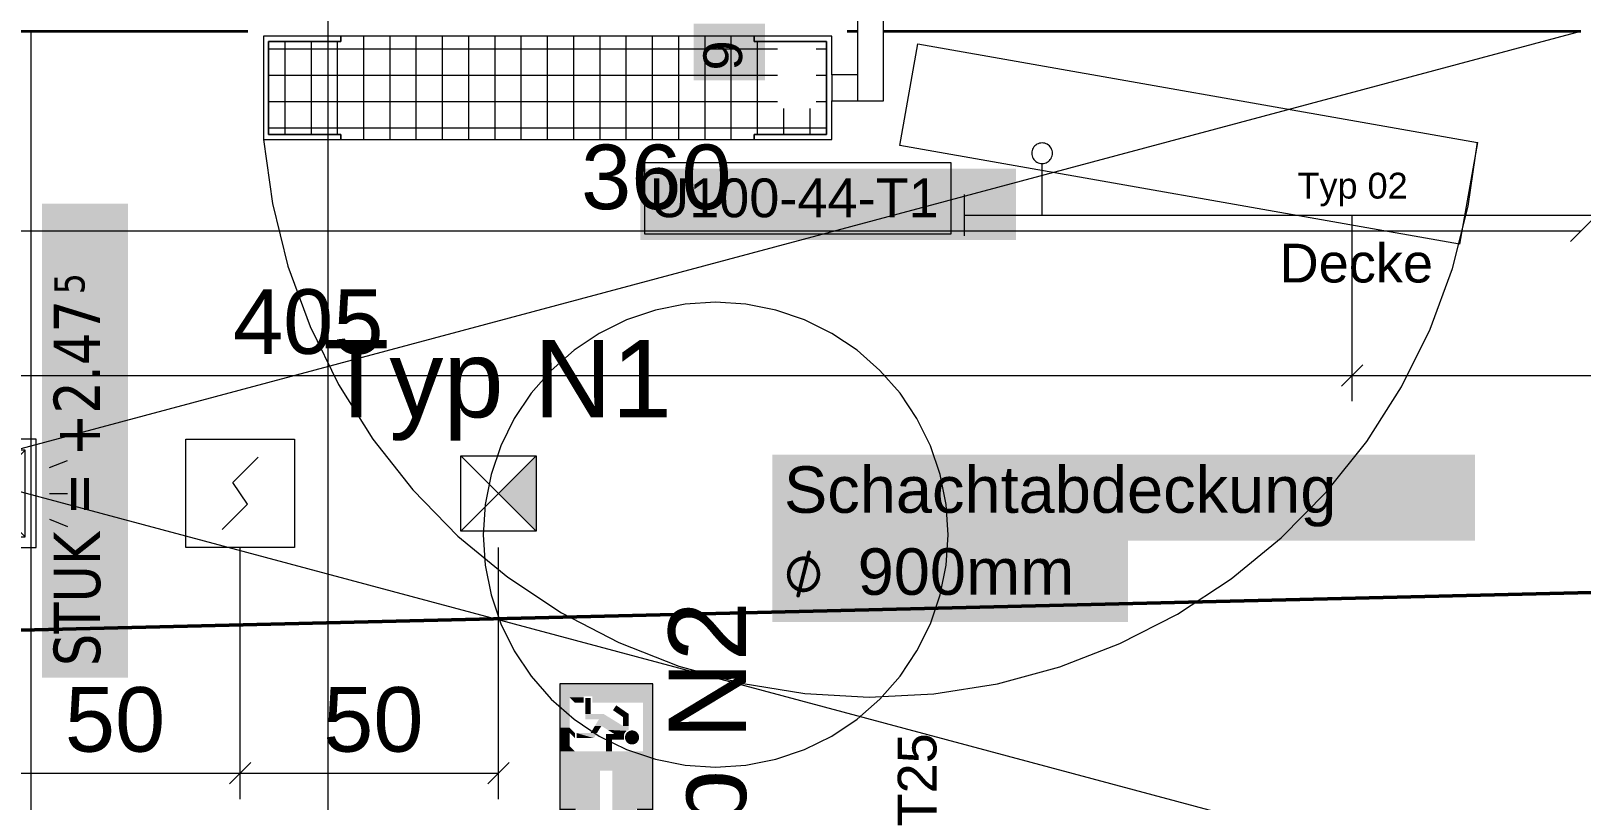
# Model space of a CAD drawing. Extents: x -1132 to 613, y -179 to 712.
# Drawn here: x -708.3 to -648.3, y 269.1 to 298.9 of the extents above; entities that cross this region are included whole.
import ezdxf
from ezdxf.lldxf.tags import DXFTag

# ---------------------------------------------------------------- set-up
doc = ezdxf.new("R2010")
doc.units = 0
doc.layers.get('0').update_dxf_attribs({"lineweight": 13})
for name, color, linetype, lineweight in [('A-____-NOTE-TEXT', 7, 'Continuous', 9), ('A-DETL-GENF-HDLN', 7, '_Verdeckte Linien_', 9), ('A-DOOR-____-HDLN', 7, '_Verdeckte Linien_', 9), ('A-DOOR-____-IDEN', 7, 'Continuous', 5), ('A-DOOR-____-MCUT', 7, 'Continuous', 9), ('A-DOOR-____-OTLN', 7, 'Continuous', 9), ('A-DOOR-FRAM-MCUT', 7, 'Continuous', 9), ('A-FLOR-____-OTLN', 7, 'Continuous', 9), ('A-GENM-____-OTLN', 7, 'Continuous', 9), ('A-WALL-____-MCUT', 7, 'Continuous', 35), ('S-GRID-____-OTLN', 7, 'Continuous', 5), ('Text', 7, 'Continuous', 5)]:
    doc.layers.add(name, color=color, linetype=linetype, lineweight=lineweight)
for name, color, linetype, lineweight, true_color in [('EL01_VVV_Mass', 7, 'Continuous', 13, 0xb2b200), ('EL01_WAN_Brandmeldeanlagen', 7, 'Continuous', 13, 0xff8000), ('EL01_WAN_Kraft', 1, 'Continuous', 13, 0xff0000), ('EL01_WAN_Leuchten', 7, 'Continuous', 13, 0x0080ff), ('EL01_WAN_Leuchtentyp', 7, 'Continuous', 13, 0x0099ff), ('EL01_WAN_Licht', 7, 'Continuous', 13, 0x0080ff), ('EL01_WAN_Notbeleuchtungen', 7, 'Continuous', 13, 0x009900), ('EL01_WAN_Notbeleuchtungentyp', 7, 'Continuous', 13, 0x009900), ('X_Geometrie', 3, 'Continuous', 50, 0x00ff00)]:
    doc.layers.add(name, color=color, linetype=linetype, lineweight=lineweight, true_color=true_color)
doc.styles.get("Standard").update_dxf_attribs({"font": 'arial.ttf'})
tags = doc.linetypes.add('_Rasterlinie_', pattern=[0.375, 0.2, -0.05, 0.075, -0.05]).pattern_tags.tags
tags[10:11] = [DXFTag(74, 4), DXFTag(75, 0), DXFTag(340, '0'), DXFTag(46, 1.0), DXFTag(50, 0.0), DXFTag(44, 0.0), DXFTag(45, 0.0)]
tags[8:9] = [DXFTag(74, 4), DXFTag(75, 0), DXFTag(340, '0'), DXFTag(46, 1.0), DXFTag(50, 0.0), DXFTag(44, 0.0), DXFTag(45, 0.0)]
tags[6:7] = [DXFTag(74, 4), DXFTag(75, 0), DXFTag(340, '0'), DXFTag(46, 1.0), DXFTag(50, 0.0), DXFTag(44, 0.0), DXFTag(45, 0.0)]
tags[4:5] = [DXFTag(74, 4), DXFTag(75, 0), DXFTag(340, '0'), DXFTag(46, 1.0), DXFTag(50, 0.0), DXFTag(44, 0.0), DXFTag(45, 0.0)]
tags = doc.linetypes.add('_Verdeckte Linien_', pattern=[0.15, 0.1, -0.05]).pattern_tags.tags
tags[6:7] = [DXFTag(74, 4), DXFTag(75, 0), DXFTag(340, '0'), DXFTag(46, 1.0), DXFTag(50, 0.0), DXFTag(44, 0.0), DXFTag(45, 0.0)]
tags[4:5] = [DXFTag(74, 4), DXFTag(75, 0), DXFTag(340, '0'), DXFTag(46, 1.0), DXFTag(50, 0.0), DXFTag(44, 0.0), DXFTag(45, 0.0)]
tags = doc.linetypes.add('Grundrissdarstellung Sturz', pattern=[0.25, 0.15, -0.05, 0, -0.05]).pattern_tags.tags
tags[10:11] = [DXFTag(74, 4), DXFTag(75, 0), DXFTag(340, '0'), DXFTag(46, 1.0), DXFTag(50, 0.0), DXFTag(44, 0.0), DXFTag(45, 0.0)]
tags[8:9] = [DXFTag(74, 4), DXFTag(75, 0), DXFTag(340, '0'), DXFTag(46, 1.0), DXFTag(50, 0.0), DXFTag(44, 0.0), DXFTag(45, 0.0)]
tags[6:7] = [DXFTag(74, 4), DXFTag(75, 0), DXFTag(340, '0'), DXFTag(46, 1.0), DXFTag(50, 0.0), DXFTag(44, 0.0), DXFTag(45, 0.0)]
tags[4:5] = [DXFTag(74, 4), DXFTag(75, 0), DXFTag(340, '0'), DXFTag(46, 1.0), DXFTag(50, 0.0), DXFTag(44, 0.0), DXFTag(45, 0.0)]

# ---------------------------------------------------------------- blocks, each defined once
blk = doc.blocks.new('Referenz-A0UNPDE96I', base_point=(-1115.886, -117.372))
at = {"layer": 'A-____-NOTE-TEXT', "color": 7, "linetype": 'Continuous', "lineweight": 5, "ltscale": 0.13, "true_color": 0xffffff}
for points in [[(-682.664, 296.974), (-679.908, 296.974), (-682.664, 299.167)], [(-679.908, 296.974), (-682.664, 299.167), (-679.908, 299.167)]]:
    blk.add_solid(points, dxfattribs=at)
at = {"layer": 'A-DETL-GENF-HDLN', "color": 0, "linetype": '_Verdeckte Linien_', "ltscale": 0.13}
for p, q in [((-775.315, 264.878), (-648.315, 298.878)), ((-775.315, 298.878), (-648.315, 264.878)), ((-674.685, 294.448), (-673.99, 298.387)), ((-673.99, 298.387), (-652.324, 294.567)), ((-653.019, 290.628), (-674.685, 294.448)), ((-652.324, 294.567), (-653.019, 290.628))]:
    blk.add_line(p, q, dxfattribs=at)
at = {"layer": 'A-DOOR-____-HDLN', "color": 0, "linetype": '_Verdeckte Linien_', "ltscale": 0.13}
for p, q in [((-699.315, 294.678), (-698.971, 292.204)), ((-652.678, 292.102), (-652.323, 294.574)), ((-698.971, 292.204), (-698.367, 289.78)), ((-653.292, 289.68), (-652.678, 292.102)), ((-698.367, 289.78), (-697.511, 287.433)), ((-654.159, 287.337), (-653.292, 289.68)), ((-697.511, 287.433), (-696.411, 285.19)), ((-655.269, 285.099), (-654.159, 287.337)), ((-696.411, 285.19), (-695.08, 283.076)), ((-656.609, 282.991), (-655.269, 285.099)), ((-695.08, 283.076), (-693.533, 281.115)), ((-658.165, 281.037), (-656.609, 282.991)), ((-693.533, 281.115), (-691.787, 279.328)), ((-659.919, 279.258), (-658.165, 281.037)), ((-691.787, 279.328), (-689.862, 277.736)), ((-661.851, 277.674), (-659.919, 279.258)), ((-689.862, 277.736), (-687.779, 276.356)), ((-663.939, 276.304), (-661.851, 277.674)), ((-687.779, 276.356), (-685.562, 275.205)), ((-666.161, 275.162), (-663.939, 276.304)), ((-685.562, 275.205), (-683.236, 274.294)), ((-668.492, 274.262), (-666.161, 275.162)), ((-683.236, 274.294), (-680.826, 273.635)), ((-670.904, 273.613), (-668.492, 274.262)), ((-680.826, 273.635), (-678.361, 273.234)), ((-673.371, 273.223), (-670.904, 273.613)), ((-678.361, 273.234), (-675.866, 273.096)), ((-675.866, 273.096), (-673.371, 273.223))]:
    blk.add_line(p, q, dxfattribs=at)
at = {"layer": 'A-DOOR-____-IDEN', "color": 0, "linetype": 'Continuous', "ltscale": 0.13}
for p, q in [((-684.554, 293.788), (-672.714, 293.788)), ((-684.554, 291.008), (-684.554, 293.788)), ((-672.714, 293.788), (-672.714, 291.008)), ((-672.714, 291.008), (-684.554, 291.008))]:
    blk.add_line(p, q, dxfattribs=at)
at = {"layer": 'A-DOOR-____-IDEN', "color": 7, "linetype": 'Continuous', "ltscale": 0.13, "true_color": 0xffffff}
for points in [[(-684.729, 290.785), (-670.19, 290.785), (-684.729, 293.544)], [(-670.19, 290.785), (-684.729, 293.544), (-670.19, 293.544)], [(-707.889, 273.845), (-704.557, 273.845), (-707.889, 292.189)], [(-704.557, 273.845), (-707.889, 292.189), (-704.557, 292.189)], [(-707.703, 288.396), (-705.559, 288.396), (-707.703, 290.007)], [(-705.559, 288.396), (-707.703, 290.007), (-705.559, 290.007)]]:
    blk.add_solid(points, dxfattribs=at)
at = {"layer": 'A-DOOR-____-MCUT', "color": 0, "linetype": 'Continuous', "ltscale": 0.13}
for p, q in [((-696.315, 298.678), (-699.315, 298.678)), ((-699.315, 298.678), (-699.315, 294.678)), ((-699.115, 294.878), (-699.115, 298.478)), ((-699.115, 298.478), (-696.315, 298.478)), ((-696.315, 298.478), (-696.315, 298.678)), ((-679.415, 298.678), (-680.315, 298.678)), ((-680.315, 298.678), (-680.315, 298.478)), ((-680.315, 298.478), (-679.415, 298.478)), ((-677.915, 298.678), (-679.415, 298.678)), ((-679.415, 298.478), (-677.915, 298.478)), ((-677.315, 298.678), (-677.915, 298.678)), ((-677.915, 298.478), (-677.515, 298.478)), ((-677.515, 298.478), (-677.515, 294.878)), ((-677.315, 297.178), (-677.315, 298.678)), ((-677.315, 294.678), (-677.315, 296.178)), ((-699.315, 294.678), (-696.315, 294.678)), ((-696.315, 294.878), (-699.115, 294.878)), ((-696.315, 294.678), (-696.315, 294.878)), ((-680.315, 294.878), (-680.315, 294.678)), ((-677.515, 294.878), (-680.315, 294.878)), ((-680.315, 294.678), (-677.315, 294.678))]:
    blk.add_line(p, q, dxfattribs=at)
at = {"layer": 'A-DOOR-____-OTLN', "color": 0, "linetype": 'Continuous', "ltscale": 0.13}
for p, q in [((-676.318, 301.678), (-676.318, 296.178)), ((-675.318, 296.178), (-675.318, 301.678)), ((-698.479, 294.878), (-698.479, 298.478)), ((-697.463, 294.878), (-697.463, 298.478)), ((-696.447, 294.878), (-696.447, 298.478)), ((-695.431, 294.678), (-695.431, 298.678)), ((-694.415, 294.678), (-694.415, 298.678)), ((-693.399, 294.678), (-693.399, 298.678)), ((-692.383, 294.678), (-692.383, 298.678)), ((-691.367, 294.678), (-691.367, 298.678)), ((-690.351, 294.678), (-690.351, 298.678)), ((-689.335, 294.678), (-689.335, 298.678)), ((-688.319, 294.678), (-688.319, 298.678)), ((-687.303, 294.678), (-687.303, 298.678)), ((-686.287, 294.678), (-686.287, 298.678)), ((-685.271, 294.678), (-685.271, 298.678)), ((-684.255, 294.678), (-684.255, 298.678)), ((-683.239, 294.678), (-683.239, 298.678)), ((-682.223, 294.678), (-682.223, 298.678)), ((-681.207, 294.678), (-681.207, 298.678)), ((-680.191, 294.878), (-680.191, 298.478)), ((-699.115, 298.182), (-679.415, 298.182)), ((-677.915, 298.182), (-677.515, 298.182)), ((-699.115, 297.166), (-679.415, 297.166)), ((-677.915, 297.166), (-677.515, 297.166)), ((-676.318, 297.178), (-677.318, 297.178)), ((-677.318, 297.178), (-677.318, 296.178)), ((-699.115, 296.15), (-679.415, 296.15)), ((-679.175, 294.878), (-679.175, 295.878)), ((-678.159, 294.878), (-678.159, 295.878)), ((-677.915, 296.15), (-677.515, 296.15)), ((-677.318, 296.178), (-676.318, 296.178)), ((-676.318, 296.178), (-675.318, 296.178)), ((-699.115, 295.134), (-677.515, 295.134))]:
    blk.add_line(p, q, dxfattribs=at)
at = {"layer": 'A-DOOR-____-OTLN', "color": 0, "linetype": 'Grundrissdarstellung Sturz', "ltscale": 0.13}
blk.add_line((-708.315, 298.878), (-708.315, 264.878), dxfattribs=at)
at = {"layer": 'A-DOOR-FRAM-MCUT', "color": 0, "linetype": 'Continuous', "ltscale": 0.13}
for p, q in [((-696.315, 298.478), (-699.115, 298.478)), ((-699.115, 298.478), (-699.115, 294.878)), ((-680.315, 298.678), (-696.315, 298.678)), ((-696.315, 298.678), (-696.315, 298.478)), ((-680.315, 298.478), (-680.315, 298.678)), ((-679.415, 298.478), (-680.315, 298.478)), ((-677.915, 298.478), (-679.415, 298.478)), ((-677.515, 298.478), (-677.915, 298.478)), ((-677.515, 294.878), (-677.515, 298.478)), ((-699.115, 294.878), (-696.315, 294.878)), ((-696.315, 294.878), (-696.315, 294.678)), ((-696.315, 294.678), (-680.315, 294.678)), ((-680.315, 294.678), (-680.315, 294.878)), ((-680.315, 294.878), (-677.515, 294.878))]:
    blk.add_line(p, q, dxfattribs=at)
at = {"layer": 'A-FLOR-____-OTLN', "color": 0, "linetype": 'Continuous', "ltscale": 0.13}
for p, q in [((-684.144, 288.072), (-685.259, 287.693)), ((-682.989, 288.301), (-684.144, 288.072)), ((-681.815, 288.378), (-682.989, 288.301)), ((-680.64, 288.301), (-681.815, 288.378)), ((-679.485, 288.072), (-680.64, 288.301)), ((-678.37, 287.693), (-679.485, 288.072)), ((-685.259, 287.693), (-686.315, 287.173)), ((-677.315, 287.173), (-678.37, 287.693)), ((-686.315, 287.173), (-687.294, 286.519)), ((-676.336, 286.519), (-677.315, 287.173)), ((-687.294, 286.519), (-688.179, 285.742)), ((-675.451, 285.742), (-676.336, 286.519)), ((-688.179, 285.742), (-688.955, 284.857)), ((-674.674, 284.857), (-675.451, 285.742)), ((-688.955, 284.857), (-689.609, 283.878)), ((-674.02, 283.878), (-674.674, 284.857)), ((-689.609, 283.878), (-690.13, 282.822)), ((-673.5, 282.822), (-674.02, 283.878)), ((-690.13, 282.822), (-690.508, 281.708)), ((-673.121, 281.708), (-673.5, 282.822)), ((-690.508, 281.708), (-690.738, 280.553)), ((-672.892, 280.553), (-673.121, 281.708)), ((-690.738, 280.553), (-690.815, 279.378)), ((-672.815, 279.378), (-672.892, 280.553)), ((-690.815, 279.378), (-690.738, 278.204)), ((-672.892, 278.204), (-672.815, 279.378)), ((-690.738, 278.204), (-690.508, 277.049)), ((-673.121, 277.049), (-672.892, 278.204)), ((-690.508, 277.049), (-690.13, 275.934)), ((-673.5, 275.934), (-673.121, 277.049)), ((-690.13, 275.934), (-689.609, 274.878)), ((-674.02, 274.878), (-673.5, 275.934)), ((-689.609, 274.878), (-688.955, 273.899)), ((-674.674, 273.899), (-674.02, 274.878)), ((-688.955, 273.899), (-688.179, 273.014)), ((-675.451, 273.014), (-674.674, 273.899)), ((-688.179, 273.014), (-687.294, 272.238)), ((-676.336, 272.238), (-675.451, 273.014)), ((-687.294, 272.238), (-686.315, 271.584)), ((-677.315, 271.584), (-676.336, 272.238)), ((-686.315, 271.584), (-685.259, 271.063)), ((-678.37, 271.063), (-677.315, 271.584)), ((-685.259, 271.063), (-684.144, 270.685)), ((-684.144, 270.685), (-682.989, 270.455)), ((-680.64, 270.455), (-679.485, 270.685)), ((-679.485, 270.685), (-678.37, 271.063)), ((-682.989, 270.455), (-681.815, 270.378)), ((-681.815, 270.378), (-680.64, 270.455))]:
    blk.add_line(p, q, dxfattribs=at)
at = {"layer": 'A-GENM-____-OTLN', "color": 0, "linetype": 'Continuous', "ltscale": 0.13}
for p, q in [((-684.144, 288.072), (-685.259, 287.693)), ((-682.989, 288.301), (-684.144, 288.072)), ((-681.815, 288.378), (-682.989, 288.301)), ((-680.64, 288.301), (-681.815, 288.378)), ((-679.485, 288.072), (-680.64, 288.301)), ((-678.37, 287.693), (-679.485, 288.072)), ((-685.259, 287.693), (-686.315, 287.173)), ((-677.315, 287.173), (-678.37, 287.693)), ((-686.315, 287.173), (-687.294, 286.519)), ((-676.336, 286.519), (-677.315, 287.173)), ((-687.294, 286.519), (-688.179, 285.742)), ((-675.451, 285.742), (-676.336, 286.519)), ((-688.179, 285.742), (-688.955, 284.857)), ((-674.674, 284.857), (-675.451, 285.742)), ((-688.955, 284.857), (-689.609, 283.878)), ((-674.02, 283.878), (-674.674, 284.857)), ((-689.609, 283.878), (-690.13, 282.822)), ((-673.5, 282.822), (-674.02, 283.878)), ((-690.13, 282.822), (-690.508, 281.708)), ((-673.121, 281.708), (-673.5, 282.822)), ((-690.508, 281.708), (-690.738, 280.553)), ((-672.892, 280.553), (-673.121, 281.708)), ((-690.738, 280.553), (-690.815, 279.378)), ((-672.815, 279.378), (-672.892, 280.553)), ((-690.815, 279.378), (-690.738, 278.204)), ((-672.892, 278.204), (-672.815, 279.378)), ((-690.738, 278.204), (-690.508, 277.049)), ((-673.121, 277.049), (-672.892, 278.204)), ((-690.508, 277.049), (-690.13, 275.934)), ((-673.5, 275.934), (-673.121, 277.049)), ((-690.13, 275.934), (-689.609, 274.878)), ((-674.02, 274.878), (-673.5, 275.934)), ((-689.609, 274.878), (-688.955, 273.899)), ((-674.674, 273.899), (-674.02, 274.878)), ((-688.955, 273.899), (-688.179, 273.014)), ((-675.451, 273.014), (-674.674, 273.899)), ((-688.179, 273.014), (-687.294, 272.238)), ((-676.336, 272.238), (-675.451, 273.014)), ((-687.294, 272.238), (-686.315, 271.584)), ((-677.315, 271.584), (-676.336, 272.238)), ((-686.315, 271.584), (-685.259, 271.063)), ((-678.37, 271.063), (-677.315, 271.584)), ((-685.259, 271.063), (-684.144, 270.685)), ((-684.144, 270.685), (-682.989, 270.455)), ((-680.64, 270.455), (-679.485, 270.685)), ((-679.485, 270.685), (-678.37, 271.063)), ((-682.989, 270.455), (-681.815, 270.378)), ((-681.815, 270.378), (-680.64, 270.455))]:
    blk.add_line(p, q, dxfattribs=at)
at = {"layer": 'A-WALL-____-MCUT', "color": 0, "linetype": 'Continuous', "ltscale": 0.35}
for p, q in [((-723.715, 298.878), (-699.915, 298.878)), ((-676.715, 298.878), (-676.318, 298.878)), ((-675.318, 298.878), (-648.315, 298.878))]:
    blk.add_line(p, q, dxfattribs=at)
at = {"layer": 'S-GRID-____-OTLN', "color": 0, "linetype": '_Rasterlinie_', "ltscale": 0.13}
blk.add_line((-696.815, -113.603), (-696.815, 631.478), dxfattribs=at)
at = {"layer": 'Text', "color": 7, "linetype": 'Continuous', "ltscale": 0.13, "true_color": 0xffffff}
for points in [[(-679.618, 279.145), (-652.423, 279.145), (-679.618, 282.477)], [(-652.423, 279.145), (-679.618, 282.477), (-652.423, 282.477)], [(-679.618, 276.002), (-676.233, 276.002), (-679.618, 279.302)], [(-676.233, 276.002), (-679.618, 279.302), (-676.233, 279.302)], [(-677.568, 275.995), (-665.845, 275.995), (-677.568, 279.302)], [(-665.845, 275.995), (-677.568, 279.302), (-665.845, 279.302)]]:
    blk.add_solid(points, dxfattribs=at)
at = {"layer": 'X_Geometrie', "color": 0, "linetype": 'Continuous', "ltscale": 0.5}
blk.add_line((-1107.612, 266.122), (-130.744, 289.528), dxfattribs=at)
at = {"layer": 'A-____-NOTE-TEXT', "color": 0, "linetype": 'Continuous', "lineweight": 5, "ltscale": 0.13, "insert": (-682.289, 297.349), "char_height": 1.5, "attachment_point": 1, "rotation": 90}
blk.add_mtext('{\\fArial;9}', dxfattribs=at)
at = {"layer": 'A-DOOR-____-IDEN', "color": 0, "linetype": 'Continuous', "ltscale": 0.13, "insert": (-684.354, 293.169), "char_height": 1.5, "attachment_point": 1}
blk.add_mtext('{\\fArial;U100-44-T1}', dxfattribs=at)
at = {"layer": 'A-DOOR-____-IDEN', "color": 0, "linetype": 'Continuous', "ltscale": 0.13, "attachment_point": 1, "rotation": 90}
for s, insert, char_height in [('{\\W0.8;\\fVerdana;5}', (-707.411, 288.688), 1.16987), ('{\\W0.8;\\fVerdana;STUK = +2.47}', (-707.439, 274.295), 1.8)]:
    blk.add_mtext(s, dxfattribs=dict(at, insert=insert, char_height=char_height))
at = {"layer": 'Text', "color": 0, "linetype": 'Continuous', "ltscale": 0.13, "char_height": 1.8, "attachment_point": 1}
for s, insert in [('{\\fArial;Schachtabdeckung}', (-679.168, 282.027)), ('{\\fSegoe UI Symbol;⌀}', (-679.168, 278.852)), ('{\\fArial;900mm}', (-676.315, 278.852))]:
    blk.add_mtext(s, dxfattribs=dict(at, insert=insert))
blk = doc.blocks.new('Maß-A0UNPE9H6I', base_point=(-720.632, 283.978))
at = {"color": 0, "lineweight": -2}
for p, q in [((-720.218, 291.147), (-648.313, 291.147)), ((-647.899, 291.561), (-648.726, 290.733))]:
    blk.add_line(p, q, dxfattribs=at)
at = {"color": 0, "lineweight": -2, "insert": (-687.022, 294.48), "char_height": 2.5, "attachment_point": 1}
blk.add_mtext('{\\fArial;360}', dxfattribs=at)
blk = doc.blocks.new('Maß-A0UNPEHV6I', base_point=(-657.588, 284.547))
at = {"color": 0, "lineweight": -2}
for p, q in [((-657.174, 284.547), (-657.174, 291.746)), ((-656.761, 285.961), (-657.588, 285.133)), ((-657.174, 285.547), (-576.174, 285.547))]:
    blk.add_line(p, q, dxfattribs=at)
blk = doc.blocks.new('Maß-A0UNPET96I', base_point=(-700.632, 269.147))
at = {"color": 0, "lineweight": -2}
for p, q in [((-700.218, 269.147), (-700.218, 278.878)), ((-690.219, 269.147), (-690.219, 278.878)), ((-699.804, 270.561), (-700.632, 269.733)), ((-700.218, 270.147), (-690.219, 270.147)), ((-689.805, 270.561), (-690.633, 269.733))]:
    blk.add_line(p, q, dxfattribs=at)
at = {"color": 0, "lineweight": -2, "insert": (-697.005, 273.48), "char_height": 2.5, "attachment_point": 1}
blk.add_mtext('{\\fArial;50}', dxfattribs=at)
blk = doc.blocks.new('LED-Langfeldleuchte 37W-A0UNPEXV6I', base_point=(-672.174, 290.946))
at = {"color": 0, "lineweight": -2}
for p, q in [((-669.571, 294.198), (-669.574, 294.146)), ((-669.574, 294.146), (-669.571, 294.093)), ((-669.561, 294.249), (-669.571, 294.198)), ((-669.571, 294.093), (-669.561, 294.042)), ((-669.544, 294.299), (-669.561, 294.249)), ((-669.561, 294.042), (-669.544, 293.993)), ((-669.521, 294.346), (-669.544, 294.299)), ((-669.492, 294.389), (-669.521, 294.346)), ((-669.457, 294.428), (-669.492, 294.389)), ((-669.418, 294.463), (-669.457, 294.428)), ((-669.374, 294.492), (-669.418, 294.463)), ((-669.327, 294.515), (-669.374, 294.492)), ((-669.278, 294.532), (-669.327, 294.515)), ((-669.226, 294.542), (-669.278, 294.532)), ((-669.174, 294.546), (-669.226, 294.542)), ((-669.122, 294.542), (-669.174, 294.546)), ((-669.071, 294.532), (-669.122, 294.542)), ((-669.021, 294.515), (-669.071, 294.532)), ((-668.974, 294.492), (-669.021, 294.515)), ((-668.931, 294.463), (-668.974, 294.492)), ((-668.891, 294.428), (-668.931, 294.463)), ((-668.857, 294.389), (-668.891, 294.428)), ((-668.828, 294.346), (-668.857, 294.389)), ((-668.805, 294.299), (-668.828, 294.346)), ((-668.788, 294.249), (-668.805, 294.299)), ((-668.805, 293.993), (-668.788, 294.042)), ((-668.778, 294.198), (-668.788, 294.249)), ((-668.788, 294.042), (-668.778, 294.093)), ((-668.774, 294.146), (-668.778, 294.198)), ((-668.778, 294.093), (-668.774, 294.146)), ((-645.571, 294.198), (-645.574, 294.146)), ((-645.574, 294.146), (-645.571, 294.093)), ((-645.561, 294.249), (-645.571, 294.198)), ((-645.571, 294.093), (-645.561, 294.042)), ((-645.544, 294.299), (-645.561, 294.249)), ((-645.561, 294.042), (-645.544, 293.993)), ((-645.521, 294.346), (-645.544, 294.299)), ((-645.492, 294.389), (-645.521, 294.346)), ((-645.457, 294.428), (-645.492, 294.389)), ((-645.418, 294.463), (-645.457, 294.428)), ((-645.374, 294.492), (-645.418, 294.463)), ((-645.327, 294.515), (-645.374, 294.492)), ((-645.278, 294.532), (-645.327, 294.515)), ((-645.226, 294.542), (-645.278, 294.532)), ((-645.174, 294.546), (-645.226, 294.542)), ((-645.122, 294.542), (-645.174, 294.546)), ((-645.071, 294.532), (-645.122, 294.542)), ((-645.021, 294.515), (-645.071, 294.532)), ((-644.974, 294.492), (-645.021, 294.515)), ((-644.931, 294.463), (-644.974, 294.492)), ((-644.891, 294.428), (-644.931, 294.463)), ((-644.857, 294.389), (-644.891, 294.428)), ((-644.828, 294.346), (-644.857, 294.389)), ((-644.805, 294.299), (-644.828, 294.346)), ((-644.788, 294.249), (-644.805, 294.299)), ((-644.805, 293.993), (-644.788, 294.042)), ((-644.778, 294.198), (-644.788, 294.249)), ((-644.788, 294.042), (-644.778, 294.093)), ((-644.774, 294.146), (-644.778, 294.198)), ((-644.778, 294.093), (-644.774, 294.146)), ((-669.544, 293.993), (-669.521, 293.946)), ((-669.521, 293.946), (-669.492, 293.902)), ((-669.492, 293.902), (-669.457, 293.863)), ((-669.457, 293.863), (-669.418, 293.828)), ((-669.418, 293.828), (-669.374, 293.799)), ((-669.374, 293.799), (-669.327, 293.776)), ((-669.327, 293.776), (-669.278, 293.759)), ((-669.278, 293.759), (-669.226, 293.749)), ((-669.226, 293.749), (-669.174, 293.746)), ((-669.174, 293.746), (-669.122, 293.749)), ((-669.174, 291.746), (-669.174, 293.746)), ((-669.122, 293.749), (-669.071, 293.759)), ((-669.071, 293.759), (-669.021, 293.776)), ((-669.021, 293.776), (-668.974, 293.799)), ((-668.974, 293.799), (-668.931, 293.828)), ((-668.931, 293.828), (-668.891, 293.863)), ((-668.891, 293.863), (-668.857, 293.902)), ((-668.857, 293.902), (-668.828, 293.946)), ((-668.828, 293.946), (-668.805, 293.993)), ((-645.544, 293.993), (-645.521, 293.946)), ((-645.521, 293.946), (-645.492, 293.902)), ((-645.492, 293.902), (-645.457, 293.863)), ((-645.457, 293.863), (-645.418, 293.828)), ((-645.418, 293.828), (-645.374, 293.799)), ((-645.374, 293.799), (-645.327, 293.776)), ((-645.327, 293.776), (-645.278, 293.759)), ((-645.278, 293.759), (-645.226, 293.749)), ((-645.226, 293.749), (-645.174, 293.746)), ((-645.174, 293.746), (-645.122, 293.749)), ((-645.174, 291.746), (-645.174, 293.746)), ((-645.122, 293.749), (-645.071, 293.759)), ((-645.071, 293.759), (-645.021, 293.776)), ((-645.021, 293.776), (-644.974, 293.799)), ((-644.974, 293.799), (-644.931, 293.828)), ((-644.931, 293.828), (-644.891, 293.863)), ((-644.891, 293.863), (-644.857, 293.902)), ((-644.857, 293.902), (-644.828, 293.946)), ((-644.828, 293.946), (-644.805, 293.993)), ((-672.174, 290.946), (-672.174, 292.546)), ((-642.174, 290.946), (-642.174, 292.546)), ((-672.174, 291.746), (-642.174, 291.746))]:
    blk.add_line(p, q, dxfattribs=at)
blk = doc.blocks.new('Bemerkung 1-A0UNPEXZ6I', base_point=(-659.292, 292.391))
at = {"color": 0, "lineweight": -2, "insert": (-659.292, 293.391), "char_height": 1, "attachment_point": 1}
blk.add_mtext('{\\fArial;Typ 02}', dxfattribs=at)
blk = doc.blocks.new('Absolute Höhe-A0UNPEY16I', base_point=(-659.982, 289.143))
at = {"color": 0, "lineweight": -2, "insert": (-659.982, 290.643), "char_height": 1.5, "attachment_point": 1}
blk.add_mtext('{\\fArial;Decke}', dxfattribs=at)
blk = doc.blocks.new('Maß-A0UNPF0B6I', base_point=(-710.632, 269.147))
at = {"color": 0, "lineweight": -2}
for p, q in [((-710.218, 269.147), (-710.218, 278.878)), ((-700.218, 269.147), (-700.218, 278.878)), ((-709.804, 270.561), (-710.632, 269.733)), ((-710.218, 270.147), (-700.218, 270.147)), ((-699.804, 270.561), (-700.632, 269.733))]:
    blk.add_line(p, q, dxfattribs=at)
at = {"color": 0, "lineweight": -2, "insert": (-707.004, 273.48), "char_height": 2.5, "attachment_point": 1}
blk.add_mtext('{\\fArial;50}', dxfattribs=at)
blk = doc.blocks.new('Maß-A0UNPFA76I', base_point=(-738.588, 284.547))
at = {"color": 0, "lineweight": -2}
for p, q in [((-657.174, 284.547), (-657.174, 291.746)), ((-656.761, 285.961), (-657.588, 285.133)), ((-738.174, 285.547), (-657.174, 285.547))]:
    blk.add_line(p, q, dxfattribs=at)
at = {"color": 0, "lineweight": -2, "insert": (-700.496, 288.88), "char_height": 2.5, "attachment_point": 1}
blk.add_mtext('{\\fArial;405}', dxfattribs=at)
blk = doc.blocks.new('Steckdose T25_ AP-A0UNPFCD6I', base_point=(-675.513, 264.878))
at = {"color": 0, "linetype": 'ByBlock', "lineweight": -2, "ltscale": 0.13}
for p, q in [((-675.5, 267.683), (-675.513, 267.878)), ((-675.462, 267.49), (-675.5, 267.683)), ((-672.525, 267.683), (-672.564, 267.49)), ((-672.513, 267.878), (-672.525, 267.683)), ((-675.398, 267.304), (-675.462, 267.49)), ((-675.312, 267.128), (-675.398, 267.304)), ((-675.203, 266.965), (-675.312, 267.128)), ((-672.714, 267.128), (-672.823, 266.965)), ((-672.627, 267.304), (-672.714, 267.128)), ((-672.564, 267.49), (-672.627, 267.304)), ((-675.073, 266.818), (-675.203, 266.965)), ((-674.926, 266.688), (-675.073, 266.818)), ((-674.763, 266.579), (-674.926, 266.688)), ((-674.587, 266.493), (-674.763, 266.579)), ((-674.401, 266.429), (-674.587, 266.493)), ((-674.208, 266.391), (-674.401, 266.429)), ((-673.624, 266.429), (-673.817, 266.391)), ((-673.439, 266.493), (-673.624, 266.429)), ((-673.263, 266.579), (-673.439, 266.493)), ((-673.1, 266.688), (-673.263, 266.579)), ((-672.952, 266.818), (-673.1, 266.688)), ((-672.823, 266.965), (-672.952, 266.818)), ((-672.513, 266.378), (-675.513, 266.378)), ((-674.013, 266.378), (-674.208, 266.391)), ((-673.817, 266.391), (-674.013, 266.378)), ((-674.013, 266.378), (-674.013, 264.878))]:
    blk.add_line(p, q, dxfattribs=at)
for points in [[(-675.462, 267.49), (-674.013, 267.878), (-675.513, 267.878)], [(-674.013, 267.49), (-675.462, 267.49), (-674.013, 267.878)], [(-675.312, 267.128), (-674.013, 267.49), (-675.462, 267.49)], [(-674.013, 267.128), (-675.312, 267.128), (-674.013, 267.49)], [(-675.073, 266.818), (-674.013, 267.128), (-675.312, 267.128)], [(-674.013, 266.818), (-675.073, 266.818), (-674.013, 267.128)], [(-674.763, 266.579), (-674.013, 266.818), (-675.073, 266.818)], [(-674.013, 266.579), (-674.763, 266.579), (-674.013, 266.818)], [(-674.401, 266.429), (-674.013, 266.579), (-674.763, 266.579)], [(-674.013, 266.429), (-674.401, 266.429), (-674.013, 266.579)], [(-674.013, 266.378), (-674.013, 266.429), (-674.401, 266.429)]]:
    blk.add_solid(points, dxfattribs=at)
at = {"color": 0, "linetype": 'ByBlock', "lineweight": -2, "ltscale": 0.13, "insert": (-674.763, 268.083), "char_height": 1.5, "attachment_point": 1, "rotation": 90}
blk.add_mtext('{\\fArial;T25}', dxfattribs=at)
blk = doc.blocks.new('Brandmelder-A0UNPFZL6I', base_point=(-702.318, 278.879))
at = {"color": 0, "lineweight": -2}
for p, q in [((-702.318, 283.079), (-698.118, 283.079)), ((-702.318, 278.879), (-702.318, 283.079)), ((-698.118, 283.079), (-698.118, 278.879)), ((-700.498, 281.399), (-699.518, 282.379)), ((-699.938, 280.559), (-700.498, 281.399)), ((-700.918, 279.579), (-699.938, 280.559)), ((-698.118, 278.879), (-702.318, 278.879))]:
    blk.add_line(p, q, dxfattribs=at)
blk = doc.blocks.new('RZL-Wand_ Rechts-A0UNPG196I', base_point=(-687.848, 266.402))
at = {"color": 0, "lineweight": -2}
for p, q in [((-684.248, 273.602), (-687.848, 273.602)), ((-687.848, 273.602), (-687.848, 266.402)), ((-684.248, 266.402), (-684.248, 273.602)), ((-687.848, 266.402), (-684.248, 266.402))]:
    blk.add_line(p, q, dxfattribs=at)
for points in [[(-687.848, 273.119), (-684.248, 273.119), (-687.848, 273.602)], [(-684.248, 273.119), (-687.848, 273.602), (-684.248, 273.602)], [(-687.848, 273.082), (-686.924, 273.082), (-687.848, 273.119)], [(-686.924, 273.082), (-687.848, 273.119), (-686.924, 273.119)], [(-687.848, 271.906), (-687.461, 271.906), (-687.848, 273.082)], [(-687.461, 271.906), (-687.848, 273.082), (-687.461, 273.082)], [(-687.259, 272.88), (-686.924, 272.88), (-687.461, 273.082)], [(-686.924, 272.88), (-687.461, 273.082), (-686.924, 273.082)], [(-686.861, 272.436), (-686.649, 272.436), (-686.861, 273.056)], [(-686.649, 272.436), (-686.861, 273.056), (-686.649, 273.056)], [(-686.585, 272.88), (-684.248, 272.88), (-686.585, 273.119)], [(-684.248, 272.88), (-686.585, 273.119), (-684.248, 273.119)], [(-686.861, 272.234), (-685.815, 272.234), (-686.861, 272.436)], [(-685.815, 272.234), (-686.861, 272.436), (-686.144, 272.436)], [(-685.787, 272.587), (-685.39, 272.587), (-685.659, 272.774)], [(-685.579, 272.443), (-685.181, 272.443), (-685.787, 272.587)], [(-685.181, 272.443), (-685.787, 272.587), (-685.39, 272.587)], [(-685.393, 272.315), (-685.181, 272.315), (-685.579, 272.443)], [(-685.181, 272.315), (-685.579, 272.443), (-685.181, 272.443)], [(-684.626, 270.988), (-684.248, 270.988), (-684.626, 272.88)], [(-684.248, 270.988), (-684.626, 272.88), (-684.248, 272.88)], [(-687.848, 271.707), (-687.263, 271.707), (-687.848, 271.906)], [(-687.263, 271.707), (-687.848, 271.906), (-687.461, 271.906)], [(-686.653, 271.703), (-686.405, 271.703), (-686.485, 271.978)], [(-686.485, 271.978), (-685.4, 271.978), (-686.329, 272.234)], [(-686.405, 271.703), (-686.485, 271.978), (-686.236, 271.978)], [(-685.4, 271.978), (-686.329, 272.234), (-685.815, 272.234)], [(-686.23, 271.974), (-685.393, 271.974), (-686.236, 271.978)], [(-685.393, 271.974), (-686.236, 271.978), (-685.4, 271.978)], [(-685.99, 271.825), (-685.181, 271.825), (-686.23, 271.974)], [(-685.181, 271.825), (-686.23, 271.974), (-685.181, 271.974)], [(-685.928, 271.786), (-685.254, 271.786), (-685.99, 271.825)], [(-685.254, 271.786), (-685.99, 271.825), (-685.181, 271.825)], [(-685.393, 271.974), (-685.181, 271.974), (-685.393, 272.315)], [(-685.181, 271.974), (-685.393, 272.315), (-685.181, 272.315)], [(-684.978, 271.795), (-685.12, 271.795), (-685.049, 271.805)], [(-687.848, 271.19), (-687.461, 271.19), (-687.848, 271.707)], [(-687.461, 271.19), (-687.848, 271.707), (-687.461, 271.707)], [(-687.457, 271.703), (-687.263, 271.707), (-687.461, 271.707)], [(-687.259, 271.703), (-687.457, 271.703), (-687.263, 271.707)], [(-687.259, 271.505), (-687.259, 271.703), (-687.457, 271.703)], [(-687.198, 271.505), (-686.527, 271.505), (-687.198, 271.703)], [(-686.527, 271.505), (-687.198, 271.703), (-686.405, 271.703)], [(-686.059, 271.638), (-685.359, 271.638), (-686.059, 271.668)], [(-685.359, 271.638), (-686.059, 271.668), (-685.348, 271.668)], [(-686.059, 271.441), (-685.361, 271.441), (-686.059, 271.638)], [(-685.361, 271.441), (-686.059, 271.638), (-685.359, 271.638)], [(-686.059, 270.988), (-685.83, 270.988), (-686.059, 271.441)], [(-685.83, 270.988), (-686.059, 271.441), (-685.83, 271.441)], [(-685.86, 271.744), (-685.303, 271.744), (-685.928, 271.786)], [(-685.303, 271.744), (-685.928, 271.786), (-685.254, 271.786)], [(-685.764, 271.684), (-685.341, 271.684), (-685.86, 271.744)], [(-685.341, 271.684), (-685.86, 271.744), (-685.303, 271.744)], [(-685.738, 271.668), (-685.348, 271.668), (-685.764, 271.684)], [(-685.348, 271.668), (-685.764, 271.684), (-685.341, 271.684)], [(-684.775, 271.531), (-685.322, 271.531), (-684.785, 271.602)], [(-685.322, 271.531), (-684.785, 271.602), (-685.313, 271.602)], [(-685.313, 271.46), (-684.775, 271.531), (-685.322, 271.531)], [(-684.785, 271.602), (-685.313, 271.602), (-684.812, 271.668)], [(-685.313, 271.602), (-684.812, 271.668), (-685.286, 271.668)], [(-684.785, 271.46), (-685.313, 271.46), (-684.775, 271.531)], [(-685.286, 271.394), (-684.785, 271.46), (-685.313, 271.46)], [(-684.812, 271.668), (-685.286, 271.668), (-684.856, 271.724)], [(-685.286, 271.668), (-684.856, 271.724), (-685.242, 271.724)], [(-684.812, 271.394), (-685.286, 271.394), (-684.785, 271.46)], [(-685.242, 271.338), (-684.812, 271.394), (-685.286, 271.394)], [(-684.856, 271.724), (-685.242, 271.724), (-684.912, 271.768)], [(-685.242, 271.724), (-684.912, 271.768), (-685.186, 271.768)], [(-684.856, 271.338), (-685.242, 271.338), (-684.812, 271.394)], [(-685.186, 271.294), (-684.856, 271.338), (-685.242, 271.338)], [(-684.912, 271.768), (-685.186, 271.768), (-684.978, 271.795)], [(-685.186, 271.768), (-684.978, 271.795), (-685.12, 271.795)], [(-684.912, 271.294), (-685.186, 271.294), (-684.856, 271.338)], [(-685.12, 271.267), (-684.912, 271.294), (-685.186, 271.294)], [(-684.978, 271.267), (-685.12, 271.267), (-684.912, 271.294)], [(-685.049, 271.258), (-684.978, 271.267), (-685.12, 271.267)], [(-687.848, 270.988), (-687.259, 270.988), (-687.848, 271.19)], [(-687.259, 270.988), (-687.848, 271.19), (-687.461, 271.19)], [(-687.848, 270.242), (-684.248, 270.242), (-687.848, 270.988)], [(-684.248, 270.242), (-687.848, 270.988), (-684.248, 270.988)], [(-687.848, 270.002), (-686.288, 270.002), (-687.848, 270.242)], [(-686.288, 270.002), (-687.848, 270.242), (-686.288, 270.242)], [(-687.848, 268.77), (-686.288, 268.77), (-687.848, 270.002)], [(-686.288, 268.77), (-687.848, 270.002), (-686.288, 270.002)], [(-685.808, 270.002), (-684.248, 270.002), (-685.808, 270.242)], [(-684.248, 270.002), (-685.808, 270.242), (-684.248, 270.242)], [(-685.808, 268.77), (-684.248, 268.77), (-685.808, 270.002)], [(-684.248, 268.77), (-685.808, 270.002), (-684.248, 270.002)], [(-687.848, 268.091), (-687.237, 268.091), (-687.848, 268.77)], [(-687.237, 268.091), (-687.848, 268.77), (-687.237, 268.77)], [(-686.288, 267.821), (-686.288, 268.77), (-687.237, 268.77)], [(-685.808, 267.821), (-684.858, 268.77), (-685.808, 268.77)], [(-684.858, 268.091), (-684.248, 268.091), (-684.858, 268.77)], [(-684.248, 268.091), (-684.858, 268.77), (-684.248, 268.77)], [(-687.848, 266.902), (-686.048, 266.902), (-687.848, 268.091)], [(-686.048, 266.902), (-687.848, 268.091), (-687.237, 268.091)], [(-686.048, 266.902), (-684.248, 266.902), (-684.858, 268.091)], [(-684.248, 266.902), (-684.858, 268.091), (-684.248, 268.091)], [(-687.848, 266.402), (-684.248, 266.402), (-687.848, 266.902)], [(-684.248, 266.402), (-687.848, 266.902), (-684.248, 266.902)]]:
    blk.add_solid(points, dxfattribs=at)
blk = doc.blocks.new('Bemerkung 1-A0UNPG1B6I', base_point=(-683.636, 263.301))
at = {"color": 0, "lineweight": -2, "insert": (-683.636, 263.301), "char_height": 3, "attachment_point": 1, "rotation": 90}
blk.add_mtext('{\\fArial;Typ N2}', dxfattribs=at)
blk = doc.blocks.new('Bewegungsmelder UP-A0UNPG4D6I', base_point=(-713.54, 277.656))
at = {"color": 0, "lineweight": -2}
for p, q in [((-711.222, 283.593), (-711.494, 284.301)), ((-710.218, 283.593), (-710.218, 284.301)), ((-709.214, 283.593), (-708.942, 284.301)), ((-712.318, 283.078), (-712.318, 278.878)), ((-708.118, 283.078), (-712.318, 283.078)), ((-711.898, 282.658), (-711.898, 279.298)), ((-708.538, 282.658), (-711.898, 282.658)), ((-708.538, 279.298), (-711.898, 282.658)), ((-711.898, 279.298), (-708.538, 282.658)), ((-708.538, 279.298), (-708.538, 282.658)), ((-708.118, 278.878), (-708.118, 283.078)), ((-712.832, 281.982), (-713.54, 282.254)), ((-707.604, 281.982), (-706.896, 282.254)), ((-712.832, 280.978), (-713.54, 280.978)), ((-707.604, 280.978), (-706.896, 280.978)), ((-712.832, 279.975), (-713.54, 279.703)), ((-707.604, 279.975), (-706.896, 279.703)), ((-711.898, 279.298), (-708.538, 279.298)), ((-712.318, 278.878), (-708.118, 278.878)), ((-711.222, 278.364), (-711.494, 277.656)), ((-710.218, 278.364), (-710.218, 277.656)), ((-709.214, 278.364), (-708.942, 277.656))]:
    blk.add_line(p, q, dxfattribs=at)
blk = doc.blocks.new('Notleuchte eckig-A0UNPG5D6I', base_point=(-691.68, 279.52))
at = {"color": 0, "lineweight": -2}
for p, q in [((-691.68, 282.439), (-688.761, 279.52)), ((-691.68, 279.52), (-688.761, 282.439)), ((-691.68, 279.52), (-691.68, 282.439)), ((-691.68, 282.439), (-688.761, 282.439)), ((-688.761, 282.439), (-688.761, 279.52)), ((-688.761, 279.52), (-691.68, 279.52))]:
    blk.add_line(p, q, dxfattribs=at)
for points in [[(-688.761, 280.979), (-690.221, 280.979), (-688.761, 282.439)], [(-688.761, 279.52), (-688.761, 280.979), (-690.221, 280.979)]]:
    blk.add_solid(points, dxfattribs=at)
blk = doc.blocks.new('Bemerkung 1-A0UNPG5F6I', base_point=(-697.004, 283.921))
at = {"color": 0, "lineweight": -2, "insert": (-697.004, 286.921), "char_height": 3, "attachment_point": 1}
blk.add_mtext('{\\fArial;Typ N1}', dxfattribs=at)

msp = doc.modelspace()

# ---------------------------------------------------------------- block references
at = {"color": 9, "lineweight": 25, "ltscale": 0.25, "true_color": 0xc0c0c0}
msp.add_blockref('Referenz-A0UNPDE96I', (-1115.886, -117.372), dxfattribs=at)
at = {"layer": 'EL01_VVV_Mass', "linetype": 'Continuous', "ltscale": 0.13}
for name, p in [('Maß-A0UNPE9H6I', (-720.632, 283.978)), ('Maß-A0UNPFA76I', (-738.588, 284.547)), ('Maß-A0UNPEHV6I', (-657.588, 284.547)), ('Maß-A0UNPF0B6I', (-710.632, 269.147)), ('Maß-A0UNPET96I', (-700.632, 269.147))]:
    msp.add_blockref(name, p, dxfattribs=at)
at = {"layer": 'EL01_WAN_Brandmeldeanlagen', "linetype": 'Continuous', "ltscale": 0.13}
msp.add_blockref('Brandmelder-A0UNPFZL6I', (-702.318, 278.879), dxfattribs=at)
at = {"layer": 'EL01_WAN_Kraft', "ltscale": 0.13}
msp.add_blockref('Steckdose T25_ AP-A0UNPFCD6I', (-675.513, 264.878), dxfattribs=at)
at = {"layer": 'EL01_WAN_Leuchten', "ltscale": 0.13}
for name, p in [('LED-Langfeldleuchte 37W-A0UNPEXV6I', (-672.174, 290.946)), ('Absolute Höhe-A0UNPEY16I', (-659.982, 289.143))]:
    msp.add_blockref(name, p, dxfattribs=at)
at = {"layer": 'EL01_WAN_Leuchtentyp', "ltscale": 0.13}
msp.add_blockref('Bemerkung 1-A0UNPEXZ6I', (-659.292, 292.391), dxfattribs=at)
at = {"layer": 'EL01_WAN_Licht', "linetype": 'Continuous', "ltscale": 0.13}
msp.add_blockref('Bewegungsmelder UP-A0UNPG4D6I', (-713.54, 277.656), dxfattribs=at)
at = {"layer": 'EL01_WAN_Notbeleuchtungen', "linetype": 'Continuous', "ltscale": 0.13}
for name, p in [('Notleuchte eckig-A0UNPG5D6I', (-691.68, 279.52)), ('RZL-Wand_ Rechts-A0UNPG196I', (-687.848, 266.402))]:
    msp.add_blockref(name, p, dxfattribs=at)
at = {"layer": 'EL01_WAN_Notbeleuchtungentyp', "linetype": 'Continuous', "ltscale": 0.13}
for name, p in [('Bemerkung 1-A0UNPG5F6I', (-697.004, 283.921)), ('Bemerkung 1-A0UNPG1B6I', (-683.636, 263.301))]:
    msp.add_blockref(name, p, dxfattribs=at)

doc.saveas('drawing.dxf')
